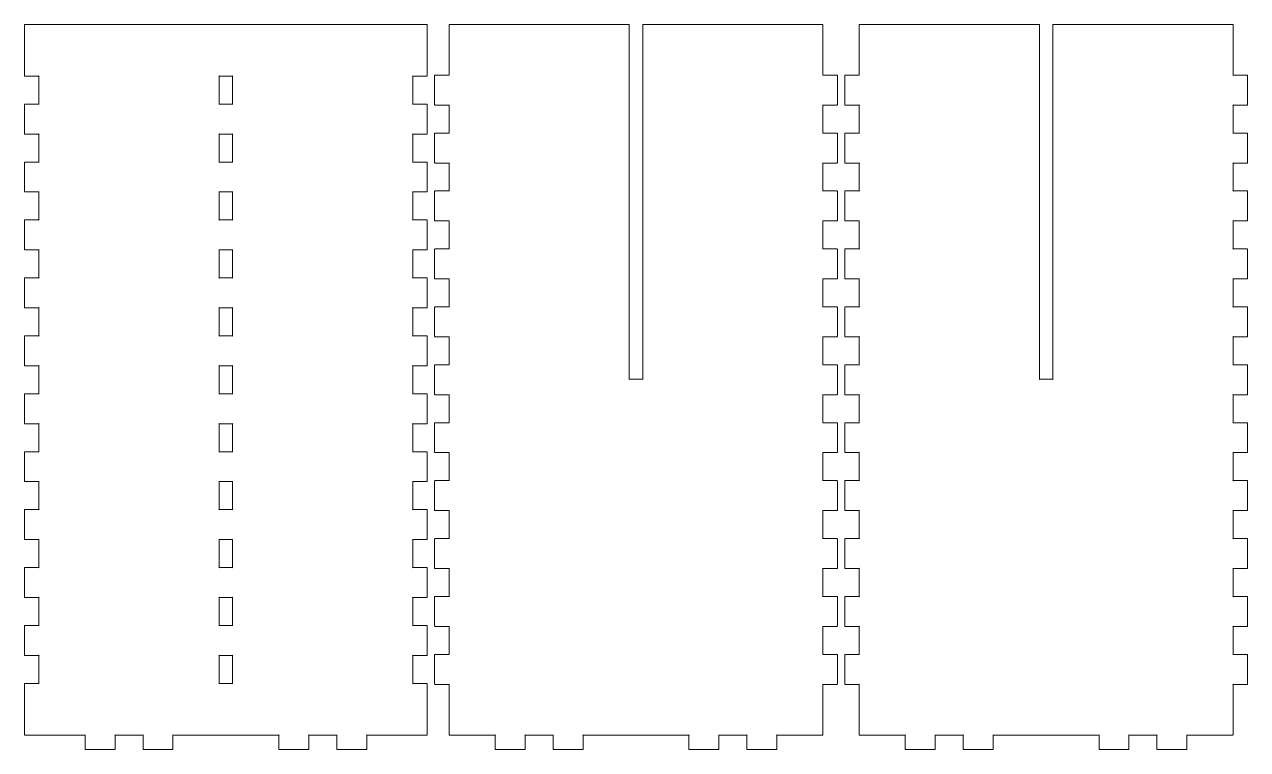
# Model space of a CAD drawing. Extents: x 28 to 2673, y 28 to 917.
# Drawn here: x 28 to 747, y 492 to 917 of the extents above; entities that cross this region are included whole.
import ezdxf

# ---------------------------------------------------------------- set-up
doc = ezdxf.new("R2010")
doc.units = 0
doc.header["$MEASUREMENT"] = 0
doc.layers.add('圖層 1', color=7, linetype='Continuous', lineweight=0)

# ---------------------------------------------------------------- blocks, each defined once
blk = doc.blocks.new('Block_1')
at = {"layer": '圖層 1', "color": 18, "lineweight": 20, "true_color": 0x000000}
blk.add_open_spline([(37.13, 500.03), (37.13, 500.03), (63.96, 500.03), (63.96, 500.03), (64.24, 500.03), (63.96, 500.31), (63.96, 500.03), (63.96, 500.03), (63.96, 491.81), (63.96, 491.81), (63.96, 491.66), (64.08, 491.53), (64.24, 491.53), (64.24, 491.53), (81.25, 491.53), (81.25, 491.53), (81.41, 491.53), (81.53, 491.66), (81.53, 491.81), (81.53, 491.81), (81.53, 500.03), (81.53, 500.03), (81.53, 500.31), (81.25, 500.03), (81.53, 500.03), (81.53, 500.03), (97.97, 500.03), (97.97, 500.03), (98.26, 500.03), (97.97, 500.31), (97.97, 500.03), (97.97, 500.03), (97.97, 491.81), (97.97, 491.81), (97.97, 491.66), (98.1, 491.53), (98.26, 491.53), (98.26, 491.53), (115.27, 491.53), (115.27, 491.53), (115.42, 491.53), (115.55, 491.66), (115.55, 491.81), (115.55, 491.81), (115.55, 500.03), (115.55, 500.03), (115.55, 500.31), (115.27, 500.03), (115.55, 500.03), (115.55, 500.03), (142.37, 500.03), (142.37, 500.03), (142.37, 500.03), (150.87, 500.03), (150.87, 500.03), (150.87, 500.03), (177.7, 500.03), (177.7, 500.03), (177.98, 500.03), (177.7, 500.31), (177.7, 500.03), (177.7, 500.03), (177.7, 491.81), (177.7, 491.81), (177.7, 491.66), (177.82, 491.53), (177.98, 491.53), (177.98, 491.53), (194.99, 491.53), (194.99, 491.53), (195.15, 491.53), (195.27, 491.66), (195.27, 491.81), (195.27, 491.81), (195.27, 500.03), (195.27, 500.03), (195.27, 500.31), (194.99, 500.03), (195.27, 500.03), (195.27, 500.03), (211.71, 500.03), (211.71, 500.03), (212, 500.03), (211.71, 500.31), (211.71, 500.03), (211.71, 500.03), (211.71, 491.81), (211.71, 491.81), (211.71, 491.66), (211.84, 491.53), (212, 491.53), (212, 491.53), (229.01, 491.53), (229.01, 491.53), (229.16, 491.53), (229.29, 491.66), (229.29, 491.81), (229.29, 491.81), (229.29, 500.03), (229.29, 500.03), (229.29, 500.31), (229.01, 500.03), (229.29, 500.03), (229.29, 500.03), (256.11, 500.03), (256.11, 500.03), (256.11, 500.03), (264.61, 500.03), (264.61, 500.03), (264.77, 500.03), (264.9, 500.16), (264.9, 500.31), (264.9, 500.31), (264.9, 530.08), (264.9, 530.08), (264.9, 530.23), (264.77, 530.36), (264.61, 530.36), (264.61, 530.36), (256.39, 530.36), (256.39, 530.36), (256.11, 530.36), (256.39, 530.08), (256.39, 530.36), (256.39, 530.36), (256.39, 546.8), (256.39, 546.8), (256.39, 547.09), (256.11, 546.8), (256.39, 546.8), (256.39, 546.8), (264.61, 546.8), (264.61, 546.8), (264.77, 546.8), (264.9, 546.93), (264.9, 547.09), (264.9, 547.09), (264.9, 564.09), (264.9, 564.09), (264.9, 564.25), (264.77, 564.38), (264.61, 564.38), (264.61, 564.38), (256.39, 564.38), (256.39, 564.38), (256.11, 564.38), (256.39, 564.09), (256.39, 564.38), (256.39, 564.38), (256.39, 580.82), (256.39, 580.82), (256.39, 581.1), (256.11, 580.82), (256.39, 580.82), (256.39, 580.82), (264.61, 580.82), (264.61, 580.82), (264.77, 580.82), (264.9, 580.95), (264.9, 581.1), (264.9, 581.1), (264.9, 598.11), (264.9, 598.11), (264.9, 598.27), (264.77, 598.39), (264.61, 598.39), (264.61, 598.39), (256.39, 598.39), (256.39, 598.39), (256.11, 598.39), (256.39, 598.11), (256.39, 598.39), (256.39, 598.39), (256.39, 614.83), (256.39, 614.83), (256.39, 615.12), (256.11, 614.83), (256.39, 614.83), (256.39, 614.83), (264.61, 614.83), (264.61, 614.83), (264.77, 614.83), (264.9, 614.96), (264.9, 615.12), (264.9, 615.12), (264.9, 632.13), (264.9, 632.13), (264.9, 632.28), (264.77, 632.41), (264.61, 632.41), (264.61, 632.41), (256.39, 632.41), (256.39, 632.41), (256.11, 632.41), (256.39, 632.13), (256.39, 632.41), (256.39, 632.41), (256.39, 648.85), (256.39, 648.85), (256.39, 649.13), (256.11, 648.85), (256.39, 648.85), (256.39, 648.85), (264.61, 648.85), (264.61, 648.85), (264.77, 648.85), (264.9, 648.98), (264.9, 649.13), (264.9, 649.13), (264.9, 666.14), (264.9, 666.14), (264.9, 666.3), (264.77, 666.43), (264.61, 666.43), (264.61, 666.43), (256.39, 666.43), (256.39, 666.43), (256.11, 666.43), (256.39, 666.14), (256.39, 666.43), (256.39, 666.43), (256.39, 682.87), (256.39, 682.87), (256.39, 683.15), (256.11, 682.87), (256.39, 682.87), (256.39, 682.87), (264.61, 682.87), (264.61, 682.87), (264.77, 682.87), (264.9, 682.99), (264.9, 683.15), (264.9, 683.15), (264.9, 700.16), (264.9, 700.16), (264.9, 700.31), (264.77, 700.44), (264.61, 700.44), (264.61, 700.44), (256.39, 700.44), (256.39, 700.44), (256.11, 700.44), (256.39, 700.16), (256.39, 700.44), (256.39, 700.44), (256.39, 716.88), (256.39, 716.88), (256.39, 717.17), (256.11, 716.88), (256.39, 716.88), (256.39, 716.88), (264.61, 716.88), (264.61, 716.88), (264.77, 716.88), (264.9, 717.01), (264.9, 717.17), (264.9, 717.17), (264.9, 734.17), (264.9, 734.17), (264.9, 734.33), (264.77, 734.46), (264.61, 734.46), (264.61, 734.46), (256.39, 734.46), (256.39, 734.46), (256.11, 734.46), (256.39, 734.17), (256.39, 734.46), (256.39, 734.46), (256.39, 750.9), (256.39, 750.9), (256.39, 751.18), (256.11, 750.9), (256.39, 750.9), (256.39, 750.9), (264.61, 750.9), (264.61, 750.9), (264.77, 750.9), (264.9, 751.03), (264.9, 751.18), (264.9, 751.18), (264.9, 768.19), (264.9, 768.19), (264.9, 768.34), (264.77, 768.47), (264.61, 768.47), (264.61, 768.47), (256.39, 768.47), (256.39, 768.47), (256.11, 768.47), (256.39, 768.19), (256.39, 768.47), (256.39, 768.47), (256.39, 784.91), (256.39, 784.91), (256.39, 785.2), (256.11, 784.91), (256.39, 784.91), (256.39, 784.91), (264.61, 784.91), (264.61, 784.91), (264.77, 784.91), (264.9, 785.04), (264.9, 785.2), (264.9, 785.2), (264.9, 802.2), (264.9, 802.2), (264.9, 802.36), (264.77, 802.49), (264.61, 802.49), (264.61, 802.49), (256.39, 802.49), (256.39, 802.49), (256.11, 802.49), (256.39, 802.2), (256.39, 802.49), (256.39, 802.49), (256.39, 818.93), (256.39, 818.93), (256.39, 819.21), (256.11, 818.93), (256.39, 818.93), (256.39, 818.93), (264.61, 818.93), (264.61, 818.93), (264.77, 818.93), (264.9, 819.06), (264.9, 819.21), (264.9, 819.21), (264.9, 836.22), (264.9, 836.22), (264.9, 836.38), (264.77, 836.5), (264.61, 836.5), (264.61, 836.5), (256.39, 836.5), (256.39, 836.5), (256.11, 836.5), (256.39, 836.22), (256.39, 836.5), (256.39, 836.5), (256.39, 852.94), (256.39, 852.94), (256.39, 853.23), (256.11, 852.94), (256.39, 852.94), (256.39, 852.94), (264.61, 852.94), (264.61, 852.94), (264.77, 852.94), (264.9, 853.07), (264.9, 853.23), (264.9, 853.23), (264.9, 870.24), (264.9, 870.24), (264.9, 870.39), (264.77, 870.52), (264.61, 870.52), (264.61, 870.52), (256.39, 870.52), (256.39, 870.52), (256.11, 870.52), (256.39, 870.24), (256.39, 870.52), (256.39, 870.52), (256.39, 886.96), (256.39, 886.96), (256.39, 887.24), (256.11, 886.96), (256.39, 886.96), (256.39, 886.96), (264.61, 886.96), (264.61, 886.96), (264.77, 886.96), (264.9, 887.09), (264.9, 887.24), (264.9, 887.24), (264.9, 917.01), (264.9, 917.01), (264.9, 917.16), (264.77, 917.29), (264.61, 917.29), (264.61, 917.29), (256.11, 917.29), (256.11, 917.29), (256.11, 917.29), (150.87, 917.29), (150.87, 917.29), (150.87, 917.29), (142.37, 917.29), (142.37, 917.29), (142.37, 917.29), (37.13, 917.29), (37.13, 917.29), (37.13, 917.29), (28.63, 917.29), (28.63, 917.29), (28.47, 917.29), (28.35, 917.16), (28.35, 917.01), (28.35, 917.01), (28.35, 887.24), (28.35, 887.24), (28.35, 887.09), (28.47, 886.96), (28.63, 886.96), (28.63, 886.96), (36.85, 886.96), (36.85, 886.96), (37.13, 886.96), (36.85, 887.24), (36.85, 886.96), (36.85, 886.96), (36.85, 870.52), (36.85, 870.52), (36.85, 870.24), (37.13, 870.52), (36.85, 870.52), (36.85, 870.52), (28.63, 870.52), (28.63, 870.52), (28.47, 870.52), (28.35, 870.39), (28.35, 870.24), (28.35, 870.24), (28.35, 853.23), (28.35, 853.23), (28.35, 853.07), (28.47, 852.94), (28.63, 852.94), (28.63, 852.94), (36.85, 852.94), (36.85, 852.94), (37.13, 852.94), (36.85, 853.23), (36.85, 852.94), (36.85, 852.94), (36.85, 836.5), (36.85, 836.5), (36.85, 836.22), (37.13, 836.5), (36.85, 836.5), (36.85, 836.5), (28.63, 836.5), (28.63, 836.5), (28.47, 836.5), (28.35, 836.38), (28.35, 836.22), (28.35, 836.22), (28.35, 819.21), (28.35, 819.21), (28.35, 819.06), (28.47, 818.93), (28.63, 818.93), (28.63, 818.93), (36.85, 818.93), (36.85, 818.93), (37.13, 818.93), (36.85, 819.21), (36.85, 818.93), (36.85, 818.93), (36.85, 802.49), (36.85, 802.49), (36.85, 802.2), (37.13, 802.49), (36.85, 802.49), (36.85, 802.49), (28.63, 802.49), (28.63, 802.49), (28.47, 802.49), (28.35, 802.36), (28.35, 802.2), (28.35, 802.2), (28.35, 785.2), (28.35, 785.2), (28.35, 785.04), (28.47, 784.91), (28.63, 784.91), (28.63, 784.91), (36.85, 784.91), (36.85, 784.91), (37.13, 784.91), (36.85, 785.2), (36.85, 784.91), (36.85, 784.91), (36.85, 768.47), (36.85, 768.47), (36.85, 768.19), (37.13, 768.47), (36.85, 768.47), (36.85, 768.47), (28.63, 768.47), (28.63, 768.47), (28.47, 768.47), (28.35, 768.34), (28.35, 768.19), (28.35, 768.19), (28.35, 751.18), (28.35, 751.18), (28.35, 751.03), (28.47, 750.9), (28.63, 750.9), (28.63, 750.9), (36.85, 750.9), (36.85, 750.9), (37.13, 750.9), (36.85, 751.18), (36.85, 750.9), (36.85, 750.9), (36.85, 734.46), (36.85, 734.46), (36.85, 734.17), (37.13, 734.46), (36.85, 734.46), (36.85, 734.46), (28.63, 734.46), (28.63, 734.46), (28.47, 734.46), (28.35, 734.33), (28.35, 734.17), (28.35, 734.17), (28.35, 717.17), (28.35, 717.17), (28.35, 717.01), (28.47, 716.88), (28.63, 716.88), (28.63, 716.88), (36.85, 716.88), (36.85, 716.88), (37.13, 716.88), (36.85, 717.17), (36.85, 716.88), (36.85, 716.88), (36.85, 700.44), (36.85, 700.44), (36.85, 700.16), (37.13, 700.44), (36.85, 700.44), (36.85, 700.44), (28.63, 700.44), (28.63, 700.44), (28.47, 700.44), (28.35, 700.31), (28.35, 700.16), (28.35, 700.16), (28.35, 683.15), (28.35, 683.15), (28.35, 682.99), (28.47, 682.87), (28.63, 682.87), (28.63, 682.87), (36.85, 682.87), (36.85, 682.87), (37.13, 682.87), (36.85, 683.15), (36.85, 682.87), (36.85, 682.87), (36.85, 666.43), (36.85, 666.43), (36.85, 666.14), (37.13, 666.43), (36.85, 666.43), (36.85, 666.43), (28.63, 666.43), (28.63, 666.43), (28.47, 666.43), (28.35, 666.3), (28.35, 666.14), (28.35, 666.14), (28.35, 649.13), (28.35, 649.13), (28.35, 648.98), (28.47, 648.85), (28.63, 648.85), (28.63, 648.85), (36.85, 648.85), (36.85, 648.85), (37.13, 648.85), (36.85, 649.13), (36.85, 648.85), (36.85, 648.85), (36.85, 632.41), (36.85, 632.41), (36.85, 632.13), (37.13, 632.41), (36.85, 632.41), (36.85, 632.41), (28.63, 632.41), (28.63, 632.41), (28.47, 632.41), (28.35, 632.28), (28.35, 632.13), (28.35, 632.13), (28.35, 615.12), (28.35, 615.12), (28.35, 614.96), (28.47, 614.83), (28.63, 614.83), (28.63, 614.83), (36.85, 614.83), (36.85, 614.83), (37.13, 614.83), (36.85, 615.12), (36.85, 614.83), (36.85, 614.83), (36.85, 598.39), (36.85, 598.39), (36.85, 598.11), (37.13, 598.39), (36.85, 598.39), (36.85, 598.39), (28.63, 598.39), (28.63, 598.39), (28.47, 598.39), (28.35, 598.27), (28.35, 598.11), (28.35, 598.11), (28.35, 581.1), (28.35, 581.1), (28.35, 580.95), (28.47, 580.82), (28.63, 580.82), (28.63, 580.82), (36.85, 580.82), (36.85, 580.82), (37.13, 580.82), (36.85, 581.1), (36.85, 580.82), (36.85, 580.82), (36.85, 564.38), (36.85, 564.38), (36.85, 564.09), (37.13, 564.38), (36.85, 564.38), (36.85, 564.38), (28.63, 564.38), (28.63, 564.38), (28.47, 564.38), (28.35, 564.25), (28.35, 564.09), (28.35, 564.09), (28.35, 547.09), (28.35, 547.09), (28.35, 546.93), (28.47, 546.8), (28.63, 546.8), (28.63, 546.8), (36.85, 546.8), (36.85, 546.8), (37.13, 546.8), (36.85, 547.09), (36.85, 546.8), (36.85, 546.8), (36.85, 530.36), (36.85, 530.36), (36.85, 530.08), (37.13, 530.36), (36.85, 530.36), (36.85, 530.36), (28.63, 530.36), (28.63, 530.36), (28.47, 530.36), (28.35, 530.23), (28.35, 530.08), (28.35, 530.08), (28.35, 500.31), (28.35, 500.31), (28.35, 500.16), (28.47, 500.03), (28.63, 500.03), (28.63, 500.03), (37.13, 500.03), (37.13, 500.03)], degree=3, knots=[0, 0, 0, 0, 1, 1, 1, 2, 2, 2, 3, 3, 3, 4, 4, 4, 5, 5, 5, 6, 6, 6, 7, 7, 7, 8, 8, 8, 9, 9, 9, 10, 10, 10, 11, 11, 11, 12, 12, 12, 13, 13, 13, 14, 14, 14, 15, 15, 15, 16, 16, 16, 17, 17, 17, 18, 18, 18, 19, 19, 19, 20, 20, 20, 21, 21, 21, 22, 22, 22, 23, 23, 23, 24, 24, 24, 25, 25, 25, 26, 26, 26, 27, 27, 27, 28, 28, 28, 29, 29, 29, 30, 30, 30, 31, 31, 31, 32, 32, 32, 33, 33, 33, 34, 34, 34, 35, 35, 35, 36, 36, 36, 37, 37, 37, 38, 38, 38, 39, 39, 39, 40, 40, 40, 41, 41, 41, 42, 42, 42, 43, 43, 43, 44, 44, 44, 45, 45, 45, 46, 46, 46, 47, 47, 47, 48, 48, 48, 49, 49, 49, 50, 50, 50, 51, 51, 51, 52, 52, 52, 53, 53, 53, 54, 54, 54, 55, 55, 55, 56, 56, 56, 57, 57, 57, 58, 58, 58, 59, 59, 59, 60, 60, 60, 61, 61, 61, 62, 62, 62, 63, 63, 63, 64, 64, 64, 65, 65, 65, 66, 66, 66, 67, 67, 67, 68, 68, 68, 69, 69, 69, 70, 70, 70, 71, 71, 71, 72, 72, 72, 73, 73, 73, 74, 74, 74, 75, 75, 75, 76, 76, 76, 77, 77, 77, 78, 78, 78, 79, 79, 79, 80, 80, 80, 81, 81, 81, 82, 82, 82, 83, 83, 83, 84, 84, 84, 85, 85, 85, 86, 86, 86, 87, 87, 87, 88, 88, 88, 89, 89, 89, 90, 90, 90, 91, 91, 91, 92, 92, 92, 93, 93, 93, 94, 94, 94, 95, 95, 95, 96, 96, 96, 97, 97, 97, 98, 98, 98, 99, 99, 99, 100, 100, 100, 101, 101, 101, 102, 102, 102, 103, 103, 103, 104, 104, 104, 105, 105, 105, 106, 106, 106, 107, 107, 107, 108, 108, 108, 109, 109, 109, 110, 110, 110, 111, 111, 111, 112, 112, 112, 113, 113, 113, 114, 114, 114, 115, 115, 115, 116, 116, 116, 117, 117, 117, 118, 118, 118, 119, 119, 119, 120, 120, 120, 121, 121, 121, 122, 122, 122, 123, 123, 123, 124, 124, 124, 125, 125, 125, 126, 126, 126, 127, 127, 127, 128, 128, 128, 129, 129, 129, 130, 130, 130, 131, 131, 131, 132, 132, 132, 133, 133, 133, 134, 134, 134, 135, 135, 135, 136, 136, 136, 137, 137, 137, 138, 138, 138, 139, 139, 139, 140, 140, 140, 141, 141, 141, 142, 142, 142, 143, 143, 143, 144, 144, 144, 145, 145, 145, 146, 146, 146, 147, 147, 147, 148, 148, 148, 149, 149, 149, 150, 150, 150, 151, 151, 151, 152, 152, 152, 153, 153, 153, 154, 154, 154, 155, 155, 155, 156, 156, 156, 157, 157, 157, 158, 158, 158, 159, 159, 159, 160, 160, 160, 161, 161, 161, 162, 162, 162, 163, 163, 163, 164, 164, 164, 165, 165, 165, 166, 166, 166, 167, 167, 167, 168, 168, 168, 169, 169, 169, 170, 170, 170, 171, 171, 171, 172, 172, 172, 173, 173, 173, 174, 174, 174, 175, 175, 175, 176, 176, 176, 177, 177, 177, 178, 178, 178, 179, 179, 179, 180, 180, 180, 181, 181, 181, 182, 182, 182, 183, 183, 183, 184, 184, 184, 185, 185, 185, 186, 186, 186, 187, 187, 187, 188, 188, 188, 189, 189, 189, 190, 190, 190, 191, 191, 191, 192, 192, 192, 193, 193, 193, 194, 194, 194, 195, 195, 195, 196, 196, 196, 197, 197, 197, 198, 198, 198, 199, 199, 199, 200, 200, 200, 201, 201, 201, 202, 202, 202, 203, 203, 203, 204, 204, 204, 205, 205, 205, 206, 206, 206, 207, 207, 207, 208, 208, 208, 209, 209, 209, 210, 210, 210, 211, 211, 211, 212, 212, 212, 213, 213, 213, 214, 214, 214, 215, 215, 215, 216, 216, 216, 217, 217, 217, 218, 218, 218, 219, 219, 219, 220, 220, 220, 221, 221, 221, 222, 222, 222, 223, 223, 223, 224, 224, 224, 224], dxfattribs=at)
at = {"layer": '圖層 1', "color": 5, "lineweight": 20, "true_color": 0x0000ff}
for points in [[(150.59, 878.74), (150.59, 878.74), (150.59, 870.52), (150.59, 870.52), (150.59, 870.24), (150.87, 870.52), (150.59, 870.52), (150.59, 870.52), (142.65, 870.52), (142.65, 870.52), (142.37, 870.52), (142.65, 870.24), (142.65, 870.52), (142.65, 870.52), (142.65, 886.96), (142.65, 886.96), (142.65, 887.24), (142.37, 886.96), (142.65, 886.96), (142.65, 886.96), (150.59, 886.96), (150.59, 886.96), (150.87, 886.96), (150.59, 887.24), (150.59, 886.96), (150.59, 886.96), (150.59, 878.74), (150.59, 878.74)], [(150.59, 844.72), (150.59, 844.72), (150.59, 836.5), (150.59, 836.5), (150.59, 836.22), (150.87, 836.5), (150.59, 836.5), (150.59, 836.5), (142.65, 836.5), (142.65, 836.5), (142.37, 836.5), (142.65, 836.22), (142.65, 836.5), (142.65, 836.5), (142.65, 852.94), (142.65, 852.94), (142.65, 853.23), (142.37, 852.94), (142.65, 852.94), (142.65, 852.94), (150.59, 852.94), (150.59, 852.94), (150.87, 852.94), (150.59, 853.23), (150.59, 852.94), (150.59, 852.94), (150.59, 844.72), (150.59, 844.72)], [(150.59, 810.71), (150.59, 810.71), (150.59, 802.49), (150.59, 802.49), (150.59, 802.2), (150.87, 802.49), (150.59, 802.49), (150.59, 802.49), (142.65, 802.49), (142.65, 802.49), (142.37, 802.49), (142.65, 802.2), (142.65, 802.49), (142.65, 802.49), (142.65, 818.93), (142.65, 818.93), (142.65, 819.21), (142.37, 818.93), (142.65, 818.93), (142.65, 818.93), (150.59, 818.93), (150.59, 818.93), (150.87, 818.93), (150.59, 819.21), (150.59, 818.93), (150.59, 818.93), (150.59, 810.71), (150.59, 810.71)], [(150.59, 776.69), (150.59, 776.69), (150.59, 768.47), (150.59, 768.47), (150.59, 768.19), (150.87, 768.47), (150.59, 768.47), (150.59, 768.47), (142.65, 768.47), (142.65, 768.47), (142.37, 768.47), (142.65, 768.19), (142.65, 768.47), (142.65, 768.47), (142.65, 784.91), (142.65, 784.91), (142.65, 785.2), (142.37, 784.91), (142.65, 784.91), (142.65, 784.91), (150.59, 784.91), (150.59, 784.91), (150.87, 784.91), (150.59, 785.2), (150.59, 784.91), (150.59, 784.91), (150.59, 776.69), (150.59, 776.69)], [(150.59, 742.68), (150.59, 742.68), (150.59, 734.46), (150.59, 734.46), (150.59, 734.17), (150.87, 734.46), (150.59, 734.46), (150.59, 734.46), (142.65, 734.46), (142.65, 734.46), (142.37, 734.46), (142.65, 734.17), (142.65, 734.46), (142.65, 734.46), (142.65, 750.9), (142.65, 750.9), (142.65, 751.18), (142.37, 750.9), (142.65, 750.9), (142.65, 750.9), (150.59, 750.9), (150.59, 750.9), (150.87, 750.9), (150.59, 751.18), (150.59, 750.9), (150.59, 750.9), (150.59, 742.68), (150.59, 742.68)], [(150.59, 708.66), (150.59, 708.66), (150.59, 700.44), (150.59, 700.44), (150.59, 700.16), (150.87, 700.44), (150.59, 700.44), (150.59, 700.44), (142.65, 700.44), (142.65, 700.44), (142.37, 700.44), (142.65, 700.16), (142.65, 700.44), (142.65, 700.44), (142.65, 716.88), (142.65, 716.88), (142.65, 717.17), (142.37, 716.88), (142.65, 716.88), (142.65, 716.88), (150.59, 716.88), (150.59, 716.88), (150.87, 716.88), (150.59, 717.17), (150.59, 716.88), (150.59, 716.88), (150.59, 708.66), (150.59, 708.66)], [(150.59, 674.65), (150.59, 674.65), (150.59, 666.43), (150.59, 666.43), (150.59, 666.14), (150.87, 666.43), (150.59, 666.43), (150.59, 666.43), (142.65, 666.43), (142.65, 666.43), (142.37, 666.43), (142.65, 666.14), (142.65, 666.43), (142.65, 666.43), (142.65, 682.87), (142.65, 682.87), (142.65, 683.15), (142.37, 682.87), (142.65, 682.87), (142.65, 682.87), (150.59, 682.87), (150.59, 682.87), (150.87, 682.87), (150.59, 683.15), (150.59, 682.87), (150.59, 682.87), (150.59, 674.65), (150.59, 674.65)], [(150.59, 640.63), (150.59, 640.63), (150.59, 632.41), (150.59, 632.41), (150.59, 632.13), (150.87, 632.41), (150.59, 632.41), (150.59, 632.41), (142.65, 632.41), (142.65, 632.41), (142.37, 632.41), (142.65, 632.13), (142.65, 632.41), (142.65, 632.41), (142.65, 648.85), (142.65, 648.85), (142.65, 649.13), (142.37, 648.85), (142.65, 648.85), (142.65, 648.85), (150.59, 648.85), (150.59, 648.85), (150.87, 648.85), (150.59, 649.13), (150.59, 648.85), (150.59, 648.85), (150.59, 640.63), (150.59, 640.63)], [(150.59, 606.61), (150.59, 606.61), (150.59, 598.39), (150.59, 598.39), (150.59, 598.11), (150.87, 598.39), (150.59, 598.39), (150.59, 598.39), (142.65, 598.39), (142.65, 598.39), (142.37, 598.39), (142.65, 598.11), (142.65, 598.39), (142.65, 598.39), (142.65, 614.83), (142.65, 614.83), (142.65, 615.12), (142.37, 614.83), (142.65, 614.83), (142.65, 614.83), (150.59, 614.83), (150.59, 614.83), (150.87, 614.83), (150.59, 615.12), (150.59, 614.83), (150.59, 614.83), (150.59, 606.61), (150.59, 606.61)], [(150.59, 572.6), (150.59, 572.6), (150.59, 564.38), (150.59, 564.38), (150.59, 564.09), (150.87, 564.38), (150.59, 564.38), (150.59, 564.38), (142.65, 564.38), (142.65, 564.38), (142.37, 564.38), (142.65, 564.09), (142.65, 564.38), (142.65, 564.38), (142.65, 580.82), (142.65, 580.82), (142.65, 581.1), (142.37, 580.82), (142.65, 580.82), (142.65, 580.82), (150.59, 580.82), (150.59, 580.82), (150.87, 580.82), (150.59, 581.1), (150.59, 580.82), (150.59, 580.82), (150.59, 572.6), (150.59, 572.6)], [(150.59, 538.58), (150.59, 538.58), (150.59, 530.36), (150.59, 530.36), (150.59, 530.08), (150.87, 530.36), (150.59, 530.36), (150.59, 530.36), (142.65, 530.36), (142.65, 530.36), (142.37, 530.36), (142.65, 530.08), (142.65, 530.36), (142.65, 530.36), (142.65, 546.8), (142.65, 546.8), (142.65, 547.09), (142.37, 546.8), (142.65, 546.8), (142.65, 546.8), (150.59, 546.8), (150.59, 546.8), (150.87, 546.8), (150.59, 547.09), (150.59, 546.8), (150.59, 546.8), (150.59, 538.58), (150.59, 538.58)]]:
    blk.add_open_spline(points, degree=3, knots=[0, 0, 0, 0, 1, 1, 1, 2, 2, 2, 3, 3, 3, 4, 4, 4, 5, 5, 5, 6, 6, 6, 7, 7, 7, 8, 8, 8, 9, 9, 9, 9], dxfattribs=at)

msp = doc.modelspace()

# ---------------------------------------------------------------- linework, layer by layer
at = {"layer": '圖層 1', "color": 18, "lineweight": 20, "true_color": 0x000000}
for points in [[(277.94, 500.03), (277.94, 500.03), (304.76, 500.03), (304.76, 500.03), (305.04, 500.03), (304.76, 500.31), (304.76, 500.03), (304.76, 500.03), (304.76, 491.81), (304.76, 491.81), (304.76, 491.66), (304.89, 491.53), (305.04, 491.53), (305.04, 491.53), (322.05, 491.53), (322.05, 491.53), (322.21, 491.53), (322.34, 491.66), (322.34, 491.81), (322.34, 491.81), (322.34, 500.03), (322.34, 500.03), (322.34, 500.31), (322.05, 500.03), (322.33, 500.03), (322.33, 500.03), (338.77, 500.03), (338.77, 500.03), (339.06, 500.03), (338.78, 500.31), (338.77, 500.03), (338.77, 500.03), (338.77, 491.81), (338.77, 491.81), (338.78, 491.66), (338.9, 491.53), (339.06, 491.53), (339.06, 491.53), (356.07, 491.53), (356.07, 491.53), (356.22, 491.53), (356.35, 491.66), (356.35, 491.81), (356.35, 491.81), (356.35, 500.03), (356.35, 500.03), (356.35, 500.31), (356.07, 500.03), (356.35, 500.03), (356.35, 500.03), (383.17, 500.03), (383.17, 500.03), (383.17, 500.03), (391.68, 500.03), (391.68, 500.03), (391.68, 500.03), (418.5, 500.03), (418.5, 500.03), (418.78, 500.03), (418.5, 500.31), (418.5, 500.03), (418.5, 500.03), (418.5, 491.81), (418.5, 491.81), (418.5, 491.66), (418.63, 491.53), (418.78, 491.53), (418.78, 491.53), (435.79, 491.53), (435.79, 491.53), (435.95, 491.53), (436.08, 491.66), (436.08, 491.81), (436.08, 491.81), (436.08, 500.03), (436.08, 500.03), (436.08, 500.31), (435.79, 500.03), (436.07, 500.03), (436.07, 500.03), (452.51, 500.03), (452.51, 500.03), (452.8, 500.03), (452.52, 500.31), (452.51, 500.03), (452.51, 500.03), (452.51, 491.81), (452.51, 491.81), (452.52, 491.66), (452.64, 491.53), (452.8, 491.53), (452.8, 491.53), (469.81, 491.53), (469.81, 491.53), (469.96, 491.53), (470.09, 491.66), (470.09, 491.81), (470.09, 491.81), (470.09, 500.03), (470.09, 500.03), (470.09, 500.31), (469.81, 500.03), (470.09, 500.03), (470.09, 500.03), (496.91, 500.03), (496.91, 500.03), (497.07, 500.03), (497.2, 500.16), (497.2, 500.31), (497.2, 500.31), (497.2, 529.8), (497.2, 529.8), (497.2, 530.08), (496.91, 529.8), (497.2, 529.8), (497.2, 529.8), (505.42, 529.8), (505.42, 529.8), (505.57, 529.8), (505.7, 529.92), (505.7, 530.08), (505.7, 530.08), (505.7, 547.09), (505.7, 547.09), (505.7, 547.24), (505.57, 547.37), (505.42, 547.37), (505.42, 547.37), (497.2, 547.37), (497.2, 547.37), (496.91, 547.37), (497.2, 547.09), (497.2, 547.37), (497.2, 547.37), (497.2, 563.81), (497.2, 563.81), (497.2, 564.09), (496.91, 563.81), (497.2, 563.81), (497.2, 563.81), (505.42, 563.81), (505.42, 563.81), (505.57, 563.81), (505.7, 563.94), (505.7, 564.09), (505.7, 564.09), (505.7, 581.1), (505.7, 581.1), (505.7, 581.26), (505.57, 581.39), (505.42, 581.39), (505.42, 581.39), (497.2, 581.39), (497.2, 581.39), (496.91, 581.39), (497.2, 581.1), (497.2, 581.39), (497.2, 581.39), (497.2, 597.83), (497.2, 597.83), (497.2, 598.11), (496.91, 597.83), (497.2, 597.83), (497.2, 597.83), (505.42, 597.83), (505.42, 597.83), (505.57, 597.83), (505.7, 597.95), (505.7, 598.11), (505.7, 598.11), (505.7, 615.12), (505.7, 615.12), (505.7, 615.27), (505.57, 615.4), (505.42, 615.4), (505.42, 615.4), (497.2, 615.4), (497.2, 615.4), (496.91, 615.4), (497.2, 615.12), (497.2, 615.4), (497.2, 615.4), (497.2, 631.84), (497.2, 631.84), (497.2, 632.13), (496.91, 631.84), (497.2, 631.84), (497.2, 631.84), (505.42, 631.84), (505.42, 631.84), (505.57, 631.84), (505.7, 631.97), (505.7, 632.13), (505.7, 632.13), (505.7, 649.13), (505.7, 649.13), (505.7, 649.29), (505.57, 649.42), (505.42, 649.42), (505.42, 649.42), (497.2, 649.42), (497.2, 649.42), (496.91, 649.42), (497.2, 649.13), (497.2, 649.42), (497.2, 649.42), (497.2, 665.86), (497.2, 665.86), (497.2, 666.14), (496.91, 665.86), (497.2, 665.86), (497.2, 665.86), (505.42, 665.86), (505.42, 665.86), (505.57, 665.86), (505.7, 665.99), (505.7, 666.14), (505.7, 666.14), (505.7, 683.15), (505.7, 683.15), (505.7, 683.31), (505.57, 683.43), (505.42, 683.43), (505.42, 683.43), (497.2, 683.43), (497.2, 683.43), (496.91, 683.43), (497.2, 683.15), (497.2, 683.43), (497.2, 683.43), (497.2, 699.87), (497.2, 699.87), (497.2, 700.16), (496.91, 699.87), (497.2, 699.87), (497.2, 699.87), (505.42, 699.87), (505.42, 699.87), (505.57, 699.87), (505.7, 700), (505.7, 700.16), (505.7, 700.16), (505.7, 717.17), (505.7, 717.17), (505.7, 717.32), (505.57, 717.45), (505.42, 717.45), (505.42, 717.45), (497.2, 717.45), (497.2, 717.45), (496.91, 717.45), (497.2, 717.17), (497.2, 717.45), (497.2, 717.45), (497.2, 733.89), (497.2, 733.89), (497.2, 734.17), (496.91, 733.89), (497.2, 733.89), (497.2, 733.89), (505.42, 733.89), (505.42, 733.89), (505.57, 733.89), (505.7, 734.02), (505.7, 734.17), (505.7, 734.17), (505.7, 751.18), (505.7, 751.18), (505.7, 751.34), (505.57, 751.46), (505.42, 751.46), (505.42, 751.46), (497.2, 751.46), (497.2, 751.46), (496.91, 751.46), (497.2, 751.18), (497.2, 751.46), (497.2, 751.46), (497.2, 767.91), (497.2, 767.91), (497.2, 768.19), (496.91, 767.91), (497.2, 767.91), (497.2, 767.91), (505.42, 767.91), (505.42, 767.91), (505.57, 767.91), (505.7, 768.03), (505.7, 768.19), (505.7, 768.19), (505.7, 785.2), (505.7, 785.2), (505.7, 785.35), (505.57, 785.48), (505.42, 785.48), (505.42, 785.48), (497.2, 785.48), (497.2, 785.48), (496.91, 785.48), (497.2, 785.2), (497.2, 785.48), (497.2, 785.48), (497.2, 801.92), (497.2, 801.92), (497.2, 802.2), (496.91, 801.92), (497.2, 801.92), (497.2, 801.92), (505.42, 801.92), (505.42, 801.92), (505.57, 801.92), (505.7, 802.05), (505.7, 802.2), (505.7, 802.2), (505.7, 819.21), (505.7, 819.21), (505.7, 819.37), (505.57, 819.5), (505.42, 819.5), (505.42, 819.5), (497.2, 819.5), (497.2, 819.5), (496.91, 819.5), (497.2, 819.21), (497.2, 819.5), (497.2, 819.5), (497.2, 835.94), (497.2, 835.94), (497.2, 836.22), (496.91, 835.94), (497.2, 835.94), (497.2, 835.94), (505.42, 835.94), (505.42, 835.94), (505.57, 835.94), (505.7, 836.06), (505.7, 836.22), (505.7, 836.22), (505.7, 853.23), (505.7, 853.23), (505.7, 853.38), (505.57, 853.51), (505.42, 853.51), (505.42, 853.51), (497.2, 853.51), (497.2, 853.51), (496.91, 853.51), (497.2, 853.23), (497.2, 853.51), (497.2, 853.51), (497.2, 869.95), (497.2, 869.95), (497.2, 870.24), (496.91, 869.95), (497.2, 869.95), (497.2, 869.95), (505.42, 869.95), (505.42, 869.95), (505.57, 869.95), (505.7, 870.08), (505.7, 870.24), (505.7, 870.24), (505.7, 887.24), (505.7, 887.24), (505.7, 887.4), (505.57, 887.53), (505.42, 887.53), (505.42, 887.53), (497.2, 887.53), (497.2, 887.53), (496.91, 887.53), (497.2, 887.24), (497.2, 887.53), (497.2, 887.53), (497.2, 917.01), (497.2, 917.01), (497.2, 917.16), (497.07, 917.29), (496.91, 917.29), (496.91, 917.29), (391.68, 917.29), (391.68, 917.29), (391.52, 917.29), (391.39, 917.16), (391.39, 917.01), (391.39, 917.01), (391.39, 708.94), (391.39, 708.94), (391.39, 708.66), (391.68, 708.94), (391.39, 708.94), (391.39, 708.94), (383.46, 708.94), (383.46, 708.94), (383.17, 708.94), (383.46, 708.66), (383.46, 708.94), (383.46, 708.94), (383.46, 917.01), (383.46, 917.01), (383.46, 917.16), (383.33, 917.29), (383.17, 917.29), (383.17, 917.29), (277.94, 917.29), (277.94, 917.29), (277.78, 917.29), (277.65, 917.16), (277.65, 917.01), (277.65, 917.01), (277.65, 887.53), (277.65, 887.53), (277.65, 887.24), (277.94, 887.53), (277.65, 887.53), (277.65, 887.53), (269.43, 887.53), (269.43, 887.53), (269.28, 887.53), (269.15, 887.4), (269.15, 887.24), (269.15, 887.24), (269.15, 870.24), (269.15, 870.24), (269.15, 870.08), (269.28, 869.95), (269.43, 869.95), (269.43, 869.95), (277.65, 869.95), (277.65, 869.95), (277.94, 869.95), (277.65, 870.24), (277.65, 869.95), (277.65, 869.95), (277.65, 853.51), (277.65, 853.51), (277.65, 853.23), (277.94, 853.51), (277.65, 853.51), (277.65, 853.51), (269.43, 853.51), (269.43, 853.51), (269.28, 853.51), (269.15, 853.38), (269.15, 853.23), (269.15, 853.23), (269.15, 836.22), (269.15, 836.22), (269.15, 836.06), (269.28, 835.94), (269.43, 835.94), (269.43, 835.94), (277.65, 835.94), (277.65, 835.94), (277.94, 835.94), (277.65, 836.22), (277.65, 835.94), (277.65, 835.94), (277.65, 819.5), (277.65, 819.5), (277.65, 819.21), (277.94, 819.5), (277.65, 819.5), (277.65, 819.5), (269.43, 819.5), (269.43, 819.5), (269.28, 819.5), (269.15, 819.37), (269.15, 819.21), (269.15, 819.21), (269.15, 802.2), (269.15, 802.2), (269.15, 802.05), (269.28, 801.92), (269.43, 801.92), (269.43, 801.92), (277.65, 801.92), (277.65, 801.92), (277.94, 801.92), (277.65, 802.2), (277.65, 801.92), (277.65, 801.92), (277.65, 785.48), (277.65, 785.48), (277.65, 785.2), (277.94, 785.48), (277.65, 785.48), (277.65, 785.48), (269.43, 785.48), (269.43, 785.48), (269.28, 785.48), (269.15, 785.35), (269.15, 785.2), (269.15, 785.2), (269.15, 768.19), (269.15, 768.19), (269.15, 768.03), (269.28, 767.91), (269.43, 767.91), (269.43, 767.91), (277.65, 767.91), (277.65, 767.91), (277.94, 767.91), (277.65, 768.19), (277.65, 767.91), (277.65, 767.91), (277.65, 751.46), (277.65, 751.46), (277.65, 751.18), (277.94, 751.46), (277.65, 751.46), (277.65, 751.46), (269.43, 751.46), (269.43, 751.46), (269.28, 751.46), (269.15, 751.34), (269.15, 751.18), (269.15, 751.18), (269.15, 734.17), (269.15, 734.17), (269.15, 734.02), (269.28, 733.89), (269.43, 733.89), (269.43, 733.89), (277.65, 733.89), (277.65, 733.89), (277.94, 733.89), (277.65, 734.17), (277.65, 733.89), (277.65, 733.89), (277.65, 717.45), (277.65, 717.45), (277.65, 717.17), (277.94, 717.45), (277.65, 717.45), (277.65, 717.45), (269.43, 717.45), (269.43, 717.45), (269.28, 717.45), (269.15, 717.32), (269.15, 717.17), (269.15, 717.17), (269.15, 700.16), (269.15, 700.16), (269.15, 700), (269.28, 699.87), (269.43, 699.87), (269.43, 699.87), (277.65, 699.87), (277.65, 699.87), (277.94, 699.87), (277.65, 700.16), (277.65, 699.87), (277.65, 699.87), (277.65, 683.43), (277.65, 683.43), (277.65, 683.15), (277.94, 683.43), (277.65, 683.43), (277.65, 683.43), (269.43, 683.43), (269.43, 683.43), (269.28, 683.43), (269.15, 683.31), (269.15, 683.15), (269.15, 683.15), (269.15, 666.14), (269.15, 666.14), (269.15, 665.99), (269.28, 665.86), (269.43, 665.86), (269.43, 665.86), (277.65, 665.86), (277.65, 665.86), (277.94, 665.86), (277.65, 666.14), (277.65, 665.86), (277.65, 665.86), (277.65, 649.42), (277.65, 649.42), (277.65, 649.13), (277.94, 649.42), (277.65, 649.42), (277.65, 649.42), (269.43, 649.42), (269.43, 649.42), (269.28, 649.42), (269.15, 649.29), (269.15, 649.13), (269.15, 649.13), (269.15, 632.13), (269.15, 632.13), (269.15, 631.97), (269.28, 631.84), (269.43, 631.84), (269.43, 631.84), (277.65, 631.84), (277.65, 631.84), (277.94, 631.84), (277.65, 632.13), (277.65, 631.84), (277.65, 631.84), (277.65, 615.4), (277.65, 615.4), (277.65, 615.12), (277.94, 615.4), (277.65, 615.4), (277.65, 615.4), (269.43, 615.4), (269.43, 615.4), (269.28, 615.4), (269.15, 615.27), (269.15, 615.12), (269.15, 615.12), (269.15, 598.11), (269.15, 598.11), (269.15, 597.95), (269.28, 597.83), (269.43, 597.83), (269.43, 597.83), (277.65, 597.83), (277.65, 597.83), (277.94, 597.83), (277.65, 598.11), (277.65, 597.83), (277.65, 597.83), (277.65, 581.39), (277.65, 581.39), (277.65, 581.1), (277.94, 581.39), (277.65, 581.39), (277.65, 581.39), (269.43, 581.39), (269.43, 581.39), (269.28, 581.39), (269.15, 581.26), (269.15, 581.1), (269.15, 581.1), (269.15, 564.09), (269.15, 564.09), (269.15, 563.94), (269.28, 563.81), (269.43, 563.81), (269.43, 563.81), (277.65, 563.81), (277.65, 563.81), (277.94, 563.81), (277.65, 564.09), (277.65, 563.81), (277.65, 563.81), (277.65, 547.37), (277.65, 547.37), (277.65, 547.09), (277.94, 547.37), (277.65, 547.37), (277.65, 547.37), (269.43, 547.37), (269.43, 547.37), (269.28, 547.37), (269.15, 547.24), (269.15, 547.09), (269.15, 547.09), (269.15, 530.08), (269.15, 530.08), (269.15, 529.92), (269.28, 529.8), (269.43, 529.8), (269.43, 529.8), (277.65, 529.8), (277.65, 529.8), (277.94, 529.8), (277.65, 530.08), (277.65, 529.8), (277.65, 529.8), (277.65, 500.31), (277.65, 500.31), (277.65, 500.16), (277.78, 500.03), (277.94, 500.03)], [(518.74, 500.03), (518.74, 500.03), (545.56, 500.03), (545.56, 500.03), (545.85, 500.03), (545.56, 500.31), (545.56, 500.03), (545.56, 500.03), (545.56, 491.81), (545.56, 491.81), (545.56, 491.66), (545.69, 491.53), (545.85, 491.53), (545.85, 491.53), (562.86, 491.53), (562.86, 491.53), (563.01, 491.53), (563.14, 491.66), (563.14, 491.81), (563.14, 491.81), (563.14, 500.03), (563.14, 500.03), (563.14, 500.31), (562.86, 500.03), (563.14, 500.03), (563.14, 500.03), (579.58, 500.03), (579.58, 500.03), (579.86, 500.03), (579.58, 500.31), (579.58, 500.03), (579.58, 500.03), (579.58, 491.81), (579.58, 491.81), (579.58, 491.66), (579.7, 491.53), (579.86, 491.53), (579.86, 491.53), (596.87, 491.53), (596.87, 491.53), (597.03, 491.53), (597.16, 491.66), (597.16, 491.81), (597.16, 491.81), (597.16, 500.03), (597.16, 500.03), (597.16, 500.31), (596.87, 500.03), (597.16, 500.03), (597.16, 500.03), (623.98, 500.03), (623.98, 500.03), (623.98, 500.03), (632.48, 500.03), (632.48, 500.03), (632.48, 500.03), (659.3, 500.03), (659.3, 500.03), (659.59, 500.03), (659.3, 500.31), (659.3, 500.03), (659.3, 500.03), (659.3, 491.81), (659.3, 491.81), (659.3, 491.66), (659.43, 491.53), (659.59, 491.53), (659.59, 491.53), (676.6, 491.53), (676.6, 491.53), (676.75, 491.53), (676.88, 491.66), (676.88, 491.81), (676.88, 491.81), (676.88, 500.03), (676.88, 500.03), (676.88, 500.31), (676.6, 500.03), (676.88, 500.03), (676.88, 500.03), (693.32, 500.03), (693.32, 500.03), (693.6, 500.03), (693.32, 500.31), (693.32, 500.03), (693.32, 500.03), (693.32, 491.81), (693.32, 491.81), (693.32, 491.66), (693.45, 491.53), (693.6, 491.53), (693.6, 491.53), (710.61, 491.53), (710.61, 491.53), (710.77, 491.53), (710.9, 491.66), (710.9, 491.81), (710.9, 491.81), (710.9, 500.03), (710.9, 500.03), (710.9, 500.31), (710.61, 500.03), (710.89, 500.03), (710.89, 500.03), (737.72, 500.03), (737.72, 500.03), (737.87, 500.03), (738, 500.16), (738, 500.31), (738, 500.31), (738, 529.8), (738, 529.8), (738, 530.08), (737.72, 529.8), (738, 529.8), (738, 529.8), (746.22, 529.8), (746.22, 529.8), (746.38, 529.8), (746.5, 529.92), (746.5, 530.08), (746.5, 530.08), (746.5, 547.09), (746.5, 547.09), (746.5, 547.24), (746.38, 547.37), (746.22, 547.37), (746.22, 547.37), (738, 547.37), (738, 547.37), (737.72, 547.37), (738, 547.09), (738, 547.37), (738, 547.37), (738, 563.81), (738, 563.81), (738, 564.09), (737.72, 563.81), (738, 563.81), (738, 563.81), (746.22, 563.81), (746.22, 563.81), (746.38, 563.81), (746.5, 563.94), (746.5, 564.09), (746.5, 564.09), (746.5, 581.1), (746.5, 581.1), (746.5, 581.26), (746.38, 581.39), (746.22, 581.39), (746.22, 581.39), (738, 581.39), (738, 581.39), (737.72, 581.39), (738, 581.1), (738, 581.39), (738, 581.39), (738, 597.83), (738, 597.83), (738, 598.11), (737.72, 597.83), (738, 597.83), (738, 597.83), (746.22, 597.83), (746.22, 597.83), (746.38, 597.83), (746.5, 597.95), (746.5, 598.11), (746.5, 598.11), (746.5, 615.12), (746.5, 615.12), (746.5, 615.27), (746.38, 615.4), (746.22, 615.4), (746.22, 615.4), (738, 615.4), (738, 615.4), (737.72, 615.4), (738, 615.12), (738, 615.4), (738, 615.4), (738, 631.84), (738, 631.84), (738, 632.13), (737.72, 631.84), (738, 631.84), (738, 631.84), (746.22, 631.84), (746.22, 631.84), (746.38, 631.84), (746.5, 631.97), (746.5, 632.13), (746.5, 632.13), (746.5, 649.13), (746.5, 649.13), (746.5, 649.29), (746.38, 649.42), (746.22, 649.42), (746.22, 649.42), (738, 649.42), (738, 649.42), (737.72, 649.42), (738, 649.13), (738, 649.42), (738, 649.42), (738, 665.86), (738, 665.86), (738, 666.14), (737.72, 665.86), (738, 665.86), (738, 665.86), (746.22, 665.86), (746.22, 665.86), (746.38, 665.86), (746.5, 665.99), (746.5, 666.14), (746.5, 666.14), (746.5, 683.15), (746.5, 683.15), (746.5, 683.31), (746.38, 683.43), (746.22, 683.43), (746.22, 683.43), (738, 683.43), (738, 683.43), (737.72, 683.43), (738, 683.15), (738, 683.43), (738, 683.43), (738, 699.87), (738, 699.87), (738, 700.16), (737.72, 699.87), (738, 699.87), (738, 699.87), (746.22, 699.87), (746.22, 699.87), (746.38, 699.87), (746.5, 700), (746.5, 700.16), (746.5, 700.16), (746.5, 717.17), (746.5, 717.17), (746.5, 717.32), (746.38, 717.45), (746.22, 717.45), (746.22, 717.45), (738, 717.45), (738, 717.45), (737.72, 717.45), (738, 717.17), (738, 717.45), (738, 717.45), (738, 733.89), (738, 733.89), (738, 734.17), (737.72, 733.89), (738, 733.89), (738, 733.89), (746.22, 733.89), (746.22, 733.89), (746.38, 733.89), (746.5, 734.02), (746.5, 734.17), (746.5, 734.17), (746.5, 751.18), (746.5, 751.18), (746.5, 751.34), (746.38, 751.46), (746.22, 751.46), (746.22, 751.46), (738, 751.46), (738, 751.46), (737.72, 751.46), (738, 751.18), (738, 751.46), (738, 751.46), (738, 767.91), (738, 767.91), (738, 768.19), (737.72, 767.91), (738, 767.91), (738, 767.91), (746.22, 767.91), (746.22, 767.91), (746.38, 767.91), (746.5, 768.03), (746.5, 768.19), (746.5, 768.19), (746.5, 785.2), (746.5, 785.2), (746.5, 785.35), (746.38, 785.48), (746.22, 785.48), (746.22, 785.48), (738, 785.48), (738, 785.48), (737.72, 785.48), (738, 785.2), (738, 785.48), (738, 785.48), (738, 801.92), (738, 801.92), (738, 802.2), (737.72, 801.92), (738, 801.92), (738, 801.92), (746.22, 801.92), (746.22, 801.92), (746.38, 801.92), (746.5, 802.05), (746.5, 802.2), (746.5, 802.2), (746.5, 819.21), (746.5, 819.21), (746.5, 819.37), (746.38, 819.5), (746.22, 819.5), (746.22, 819.5), (738, 819.5), (738, 819.5), (737.72, 819.5), (738, 819.21), (738, 819.5), (738, 819.5), (738, 835.94), (738, 835.94), (738, 836.22), (737.72, 835.94), (738, 835.94), (738, 835.94), (746.22, 835.94), (746.22, 835.94), (746.38, 835.94), (746.5, 836.06), (746.5, 836.22), (746.5, 836.22), (746.5, 853.23), (746.5, 853.23), (746.5, 853.38), (746.38, 853.51), (746.22, 853.51), (746.22, 853.51), (738, 853.51), (738, 853.51), (737.72, 853.51), (738, 853.23), (738, 853.51), (738, 853.51), (738, 869.95), (738, 869.95), (738, 870.24), (737.72, 869.95), (738, 869.95), (738, 869.95), (746.22, 869.95), (746.22, 869.95), (746.38, 869.95), (746.5, 870.08), (746.5, 870.24), (746.5, 870.24), (746.5, 887.24), (746.5, 887.24), (746.5, 887.4), (746.38, 887.53), (746.22, 887.53), (746.22, 887.53), (738, 887.53), (738, 887.53), (737.72, 887.53), (738, 887.24), (738, 887.53), (738, 887.53), (738, 917.01), (738, 917.01), (738, 917.16), (737.87, 917.29), (737.72, 917.29), (737.72, 917.29), (632.48, 917.29), (632.48, 917.29), (632.32, 917.29), (632.2, 917.16), (632.2, 917.01), (632.2, 917.01), (632.2, 708.94), (632.2, 708.94), (632.2, 708.66), (632.48, 708.94), (632.2, 708.94), (632.2, 708.94), (624.26, 708.94), (624.26, 708.94), (623.98, 708.94), (624.26, 708.66), (624.26, 708.94), (624.26, 708.94), (624.26, 917.01), (624.26, 917.01), (624.26, 917.16), (624.13, 917.29), (623.98, 917.29), (623.98, 917.29), (518.74, 917.29), (518.74, 917.29), (518.58, 917.29), (518.46, 917.16), (518.46, 917.01), (518.46, 917.01), (518.46, 887.53), (518.46, 887.53), (518.46, 887.24), (518.74, 887.53), (518.46, 887.53), (518.46, 887.53), (510.24, 887.53), (510.24, 887.53), (510.08, 887.53), (509.95, 887.4), (509.95, 887.24), (509.95, 887.24), (509.95, 870.24), (509.95, 870.24), (509.95, 870.08), (510.08, 869.95), (510.24, 869.95), (510.24, 869.95), (518.46, 869.95), (518.46, 869.95), (518.74, 869.95), (518.46, 870.24), (518.46, 869.95), (518.46, 869.95), (518.46, 853.51), (518.46, 853.51), (518.46, 853.23), (518.74, 853.51), (518.46, 853.51), (518.46, 853.51), (510.24, 853.51), (510.24, 853.51), (510.08, 853.51), (509.95, 853.38), (509.95, 853.23), (509.95, 853.23), (509.95, 836.22), (509.95, 836.22), (509.95, 836.06), (510.08, 835.94), (510.24, 835.94), (510.24, 835.94), (518.46, 835.94), (518.46, 835.94), (518.74, 835.94), (518.46, 836.22), (518.46, 835.94), (518.46, 835.94), (518.46, 819.5), (518.46, 819.5), (518.46, 819.21), (518.74, 819.5), (518.46, 819.5), (518.46, 819.5), (510.24, 819.5), (510.24, 819.5), (510.08, 819.5), (509.95, 819.37), (509.95, 819.21), (509.95, 819.21), (509.95, 802.2), (509.95, 802.2), (509.95, 802.05), (510.08, 801.92), (510.24, 801.92), (510.24, 801.92), (518.46, 801.92), (518.46, 801.92), (518.74, 801.92), (518.46, 802.2), (518.46, 801.92), (518.46, 801.92), (518.46, 785.48), (518.46, 785.48), (518.46, 785.2), (518.74, 785.48), (518.46, 785.48), (518.46, 785.48), (510.24, 785.48), (510.24, 785.48), (510.08, 785.48), (509.95, 785.35), (509.95, 785.2), (509.95, 785.2), (509.95, 768.19), (509.95, 768.19), (509.95, 768.03), (510.08, 767.91), (510.24, 767.91), (510.24, 767.91), (518.46, 767.91), (518.46, 767.91), (518.74, 767.91), (518.46, 768.19), (518.46, 767.91), (518.46, 767.91), (518.46, 751.46), (518.46, 751.46), (518.46, 751.18), (518.74, 751.46), (518.46, 751.46), (518.46, 751.46), (510.24, 751.46), (510.24, 751.46), (510.08, 751.46), (509.95, 751.34), (509.95, 751.18), (509.95, 751.18), (509.95, 734.17), (509.95, 734.17), (509.95, 734.02), (510.08, 733.89), (510.24, 733.89), (510.24, 733.89), (518.46, 733.89), (518.46, 733.89), (518.74, 733.89), (518.46, 734.17), (518.46, 733.89), (518.46, 733.89), (518.46, 717.45), (518.46, 717.45), (518.46, 717.17), (518.74, 717.45), (518.46, 717.45), (518.46, 717.45), (510.24, 717.45), (510.24, 717.45), (510.08, 717.45), (509.95, 717.32), (509.95, 717.17), (509.95, 717.17), (509.95, 700.16), (509.95, 700.16), (509.95, 700), (510.08, 699.87), (510.24, 699.87), (510.24, 699.87), (518.46, 699.87), (518.46, 699.87), (518.74, 699.87), (518.46, 700.16), (518.46, 699.87), (518.46, 699.87), (518.46, 683.43), (518.46, 683.43), (518.46, 683.15), (518.74, 683.43), (518.46, 683.43), (518.46, 683.43), (510.24, 683.43), (510.24, 683.43), (510.08, 683.43), (509.95, 683.31), (509.95, 683.15), (509.95, 683.15), (509.95, 666.14), (509.95, 666.14), (509.95, 665.99), (510.08, 665.86), (510.24, 665.86), (510.24, 665.86), (518.46, 665.86), (518.46, 665.86), (518.74, 665.86), (518.46, 666.14), (518.46, 665.86), (518.46, 665.86), (518.46, 649.42), (518.46, 649.42), (518.46, 649.13), (518.74, 649.42), (518.46, 649.42), (518.46, 649.42), (510.24, 649.42), (510.24, 649.42), (510.08, 649.42), (509.95, 649.29), (509.95, 649.13), (509.95, 649.13), (509.95, 632.13), (509.95, 632.13), (509.95, 631.97), (510.08, 631.84), (510.24, 631.84), (510.24, 631.84), (518.46, 631.84), (518.46, 631.84), (518.74, 631.84), (518.46, 632.13), (518.46, 631.84), (518.46, 631.84), (518.46, 615.4), (518.46, 615.4), (518.46, 615.12), (518.74, 615.4), (518.46, 615.4), (518.46, 615.4), (510.24, 615.4), (510.24, 615.4), (510.08, 615.4), (509.95, 615.27), (509.95, 615.12), (509.95, 615.12), (509.95, 598.11), (509.95, 598.11), (509.95, 597.95), (510.08, 597.83), (510.24, 597.83), (510.24, 597.83), (518.46, 597.83), (518.46, 597.83), (518.74, 597.83), (518.46, 598.11), (518.46, 597.83), (518.46, 597.83), (518.46, 581.39), (518.46, 581.39), (518.46, 581.1), (518.74, 581.39), (518.46, 581.39), (518.46, 581.39), (510.24, 581.39), (510.24, 581.39), (510.08, 581.39), (509.95, 581.26), (509.95, 581.1), (509.95, 581.1), (509.95, 564.09), (509.95, 564.09), (509.95, 563.94), (510.08, 563.81), (510.24, 563.81), (510.24, 563.81), (518.46, 563.81), (518.46, 563.81), (518.74, 563.81), (518.46, 564.09), (518.46, 563.81), (518.46, 563.81), (518.46, 547.37), (518.46, 547.37), (518.46, 547.09), (518.74, 547.37), (518.46, 547.37), (518.46, 547.37), (510.24, 547.37), (510.24, 547.37), (510.08, 547.37), (509.95, 547.24), (509.95, 547.09), (509.95, 547.09), (509.95, 530.08), (509.95, 530.08), (509.95, 529.92), (510.08, 529.8), (510.24, 529.8), (510.24, 529.8), (518.46, 529.8), (518.46, 529.8), (518.74, 529.8), (518.46, 530.08), (518.46, 529.8), (518.46, 529.8), (518.46, 500.31), (518.46, 500.31), (518.46, 500.16), (518.58, 500.03), (518.74, 500.03)]]:
    msp.add_open_spline(points, degree=3, knots=[0, 0, 0, 0, 1, 1, 1, 2, 2, 2, 3, 3, 3, 4, 4, 4, 5, 5, 5, 6, 6, 6, 7, 7, 7, 8, 8, 8, 9, 9, 9, 10, 10, 10, 11, 11, 11, 12, 12, 12, 13, 13, 13, 14, 14, 14, 15, 15, 15, 16, 16, 16, 17, 17, 17, 18, 18, 18, 19, 19, 19, 20, 20, 20, 21, 21, 21, 22, 22, 22, 23, 23, 23, 24, 24, 24, 25, 25, 25, 26, 26, 26, 27, 27, 27, 28, 28, 28, 29, 29, 29, 30, 30, 30, 31, 31, 31, 32, 32, 32, 33, 33, 33, 34, 34, 34, 35, 35, 35, 36, 36, 36, 37, 37, 37, 38, 38, 38, 39, 39, 39, 40, 40, 40, 41, 41, 41, 42, 42, 42, 43, 43, 43, 44, 44, 44, 45, 45, 45, 46, 46, 46, 47, 47, 47, 48, 48, 48, 49, 49, 49, 50, 50, 50, 51, 51, 51, 52, 52, 52, 53, 53, 53, 54, 54, 54, 55, 55, 55, 56, 56, 56, 57, 57, 57, 58, 58, 58, 59, 59, 59, 60, 60, 60, 61, 61, 61, 62, 62, 62, 63, 63, 63, 64, 64, 64, 65, 65, 65, 66, 66, 66, 67, 67, 67, 68, 68, 68, 69, 69, 69, 70, 70, 70, 71, 71, 71, 72, 72, 72, 73, 73, 73, 74, 74, 74, 75, 75, 75, 76, 76, 76, 77, 77, 77, 78, 78, 78, 79, 79, 79, 80, 80, 80, 81, 81, 81, 82, 82, 82, 83, 83, 83, 84, 84, 84, 85, 85, 85, 86, 86, 86, 87, 87, 87, 88, 88, 88, 89, 89, 89, 90, 90, 90, 91, 91, 91, 92, 92, 92, 93, 93, 93, 94, 94, 94, 95, 95, 95, 96, 96, 96, 97, 97, 97, 98, 98, 98, 99, 99, 99, 100, 100, 100, 101, 101, 101, 102, 102, 102, 103, 103, 103, 104, 104, 104, 105, 105, 105, 106, 106, 106, 107, 107, 107, 108, 108, 108, 109, 109, 109, 110, 110, 110, 111, 111, 111, 112, 112, 112, 113, 113, 113, 114, 114, 114, 115, 115, 115, 116, 116, 116, 117, 117, 117, 118, 118, 118, 119, 119, 119, 120, 120, 120, 121, 121, 121, 122, 122, 122, 123, 123, 123, 124, 124, 124, 125, 125, 125, 126, 126, 126, 127, 127, 127, 128, 128, 128, 129, 129, 129, 130, 130, 130, 131, 131, 131, 132, 132, 132, 133, 133, 133, 134, 134, 134, 135, 135, 135, 136, 136, 136, 137, 137, 137, 138, 138, 138, 139, 139, 139, 140, 140, 140, 141, 141, 141, 142, 142, 142, 143, 143, 143, 144, 144, 144, 145, 145, 145, 146, 146, 146, 147, 147, 147, 148, 148, 148, 149, 149, 149, 150, 150, 150, 151, 151, 151, 152, 152, 152, 153, 153, 153, 154, 154, 154, 155, 155, 155, 156, 156, 156, 157, 157, 157, 158, 158, 158, 159, 159, 159, 160, 160, 160, 161, 161, 161, 162, 162, 162, 163, 163, 163, 164, 164, 164, 165, 165, 165, 166, 166, 166, 167, 167, 167, 168, 168, 168, 169, 169, 169, 170, 170, 170, 171, 171, 171, 172, 172, 172, 173, 173, 173, 174, 174, 174, 175, 175, 175, 176, 176, 176, 177, 177, 177, 178, 178, 178, 179, 179, 179, 180, 180, 180, 181, 181, 181, 182, 182, 182, 183, 183, 183, 184, 184, 184, 185, 185, 185, 186, 186, 186, 187, 187, 187, 188, 188, 188, 189, 189, 189, 190, 190, 190, 191, 191, 191, 192, 192, 192, 193, 193, 193, 194, 194, 194, 195, 195, 195, 196, 196, 196, 197, 197, 197, 198, 198, 198, 199, 199, 199, 200, 200, 200, 201, 201, 201, 202, 202, 202, 203, 203, 203, 204, 204, 204, 205, 205, 205, 206, 206, 206, 207, 207, 207, 208, 208, 208, 209, 209, 209, 210, 210, 210, 211, 211, 211, 212, 212, 212, 213, 213, 213, 214, 214, 214, 215, 215, 215, 216, 216, 216, 217, 217, 217, 218, 218, 218, 219, 219, 219, 220, 220, 220, 221, 221, 221, 222, 222, 222, 223, 223, 223, 224, 224, 224, 225, 225, 225, 226, 226, 226, 226], dxfattribs=at)

# ---------------------------------------------------------------- block references
at = {"layer": '圖層 1'}
msp.add_blockref('Block_1', (0, 0), dxfattribs=at)

doc.saveas('drawing.dxf')
